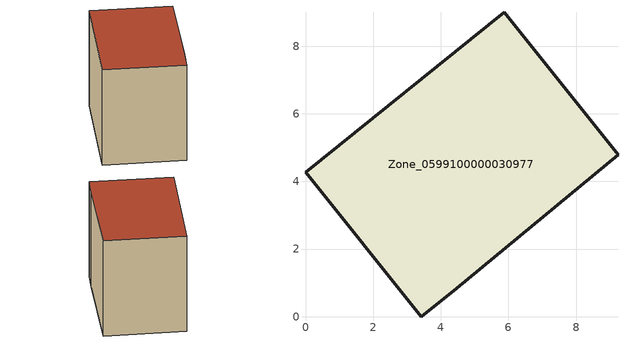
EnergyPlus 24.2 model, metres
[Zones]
Zone_0599100000030977
 floor ground (C_G): 5.87,9 9.24,4.78 4.47,0.84 3.42,0 0,4.27 z0
 wall outside (C_F): 3.42,0 4.47,0.84 9.24,4.78 5.87,9 0,4.27 3.42,0 z0:7.09
 roof outside (C_R): 9.24,4.78 5.87,9 0,4.27 3.42,0 4.47,0.84 z7.09
[BUILDING]
Pand.0599100000030977: North Axis=0; Terrain=City; Loads Convergence Tolerance Value=0.04; Temperature Convergence Tolerance Value=0.4; Solar Distribution=FullExterior; Maximum Number of Warmup Days=25; Minimum Number of Warmup Days=1
[Site:Location]
Rotterdam.The.Hague.AP_ZH_NLD Design_Conditions: Latitude=51.96; Longitude=4.45; Time Zone=1; Elevation=-4.5
[SITE:GROUNDTEMPERATURE:BUILDINGSURFACE]
18, 18, 18, 18, 18, 18, 18, 18, 18, 18, 18, 18
[MATERIAL] Thermal Absorptance=0.9; Solar Absorptance=0.7; Visible Absorptance=0.7
Name | Roughness | Thickness | Conductivity | Density | Specific Heat
G.TC.1946 | MediumSmooth | 0.15 | 1 | 540 | 1210
F.TC.1946 | Rough | 0.3 | 0.857143 | 1920 | 840
R.TC.1946 | MediumRough | 0.2 | 0.909091 | 1500 | 1000
[CONSTRUCTION]
C_G: G.TC.1946
C_F: F.TC.1946
C_R: R.TC.1946
[ZONE]
Zone_0599100000030977: Type=1; Multiplier=1; Ceiling Height=Autocalculate; Volume=Autocalculate; Floor Area=autocalculate; Part of Total Floor Area=Yes
[ZONEINFILTRATION:DESIGNFLOWRATE]
Infil_Zone_0599100000030977: Zone or ZoneList or Space or SpaceList=Zone_0599100000030977; Schedule=AlwaysOn; Design Flow Rate Calculation Method=Flow/Area; Flow Rate per Floor Area=0.003; Constant Term Coefficient=1; Temperature Term Coefficient=0; Velocity Term Coefficient=0; Velocity Squared Term Coefficient=0
[HVACTEMPLATE:ZONE:IDEALLOADSAIRSYSTEM]
Zone_0599100000030977: Maximum Heating Supply Air Temperature=50; Minimum Cooling Supply Air Temperature=13; Maximum Heating Supply Air Humidity Ratio=0.0156; Minimum Cooling Supply Air Humidity Ratio=0.0077; Heating Limit=NoLimit; Cooling Limit=NoLimit; Dehumidification Control Type=ConstantSensibleHeatRatio; Cooling Sensible Heat Ratio=0.7; Dehumidification Setpoint=60; Humidification Control Type=None; Humidification Setpoint=30; Outdoor Air Method=None; Outdoor Air Flow Rate per Person=0.00944; Outdoor Air Flow Rate per Zone Floor Area=0; Outdoor Air Flow Rate per Zone=0; Demand Controlled Ventilation Type=None; Outdoor Air Economizer Type=NoEconomizer; Heat Recovery Type=None; Sensible Heat Recovery Effectiveness=0.7; Latent Heat Recovery Effectiveness=0.65
[ZONECONTROL:THERMOSTAT]
ThermostatControl_Zone_0599100000030977: Zone or ZoneList=Zone_0599100000030977; Control Type Schedule=DualSetpointControlType; Control 1=Thermostat_Zone_0599100000030977; Temperature Difference Between Cutout And Setpoint=0
[THERMOSTATSETPOINT:DUALSETPOINT]
Thermostat_Zone_0599100000030977: Heating Setpoint Temperature Schedule=HeatingSetpoint_Zone_0599100000030977; Cooling Setpoint Temperature Schedule=CoolingSetpoint_Zone_0599100000030977
[SCHEDULE:COMPACT]
HeatingSetpoint_Zone_0599100000030977: Through: 12/31, For: AllDays, Until: 24:00, 21
CoolingSetpoint_Zone_0599100000030977: Through: 12/31, For: AllDays, Until: 24:00, 24
DualSetpointControlType: Through: 12/31, For: AllDays, Until: 24:00, 4
AlwaysOn: Through: 12/31, For: AllDays, Until: 24:00, 1
